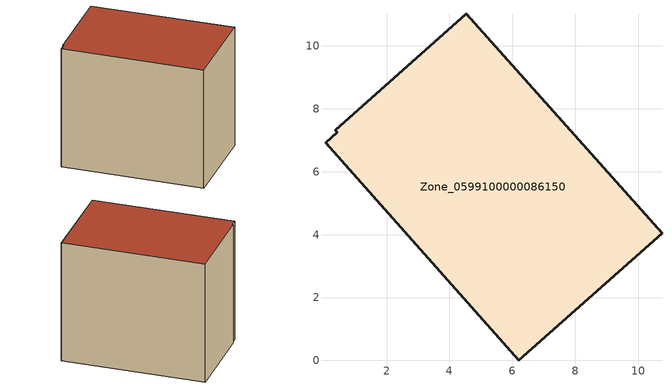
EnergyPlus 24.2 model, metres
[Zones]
Zone_0599100000086150
 floor ground (C_G): 0.06,6.92 0.43,7.26 0.38,7.32 4.54,11.03 10.76,4.05 6.21,0 z0
 wall outside (C_F): 10.76,4.05 4.54,11.03 0.38,7.32 0.43,7.26 0.06,6.92 6.21,0 10.76,4.05 z0:8.18
 roof outside (C_R): 0.43,7.26 0.06,6.92 6.21,0 10.76,4.05 4.54,11.03 0.38,7.32 z8.18
[BUILDING]
Pand.0599100000086150: North Axis=0; Terrain=City; Loads Convergence Tolerance Value=0.04; Temperature Convergence Tolerance Value=0.4; Solar Distribution=FullExterior; Maximum Number of Warmup Days=25; Minimum Number of Warmup Days=1
[Site:Location]
Rotterdam.The.Hague.AP_ZH_NLD Design_Conditions: Latitude=51.96; Longitude=4.45; Time Zone=1; Elevation=-4.5
[SITE:GROUNDTEMPERATURE:BUILDINGSURFACE]
18, 18, 18, 18, 18, 18, 18, 18, 18, 18, 18, 18
[MATERIAL] Thermal Absorptance=0.9; Solar Absorptance=0.7; Visible Absorptance=0.7
Name | Roughness | Thickness | Conductivity | Density | Specific Heat
G.TC.1965-1974 | MediumSmooth | 0.15 | 0.882353 | 540 | 1210
F.TC.1965-1974 | Rough | 0.3 | 0.697674 | 1920 | 840
R.TC.1965-1974 | MediumRough | 0.2 | 0.232558 | 1500 | 1000
[CONSTRUCTION]
C_G: G.TC.1965-1974
C_F: F.TC.1965-1974
C_R: R.TC.1965-1974
[ZONE]
Zone_0599100000086150: Type=1; Multiplier=1; Ceiling Height=Autocalculate; Volume=Autocalculate; Floor Area=autocalculate; Part of Total Floor Area=Yes
[ZONEINFILTRATION:DESIGNFLOWRATE]
Infil_Zone_0599100000086150: Zone or ZoneList or Space or SpaceList=Zone_0599100000086150; Schedule=AlwaysOn; Design Flow Rate Calculation Method=Flow/Area; Flow Rate per Floor Area=0.003; Constant Term Coefficient=1; Temperature Term Coefficient=0; Velocity Term Coefficient=0; Velocity Squared Term Coefficient=0
[HVACTEMPLATE:ZONE:IDEALLOADSAIRSYSTEM]
Zone_0599100000086150: Maximum Heating Supply Air Temperature=50; Minimum Cooling Supply Air Temperature=13; Maximum Heating Supply Air Humidity Ratio=0.0156; Minimum Cooling Supply Air Humidity Ratio=0.0077; Heating Limit=NoLimit; Cooling Limit=NoLimit; Dehumidification Control Type=ConstantSensibleHeatRatio; Cooling Sensible Heat Ratio=0.7; Dehumidification Setpoint=60; Humidification Control Type=None; Humidification Setpoint=30; Outdoor Air Method=None; Outdoor Air Flow Rate per Person=0.00944; Outdoor Air Flow Rate per Zone Floor Area=0; Outdoor Air Flow Rate per Zone=0; Demand Controlled Ventilation Type=None; Outdoor Air Economizer Type=NoEconomizer; Heat Recovery Type=None; Sensible Heat Recovery Effectiveness=0.7; Latent Heat Recovery Effectiveness=0.65
[ZONECONTROL:THERMOSTAT]
ThermostatControl_Zone_0599100000086150: Zone or ZoneList=Zone_0599100000086150; Control Type Schedule=DualSetpointControlType; Control 1=Thermostat_Zone_0599100000086150; Temperature Difference Between Cutout And Setpoint=0
[THERMOSTATSETPOINT:DUALSETPOINT]
Thermostat_Zone_0599100000086150: Heating Setpoint Temperature Schedule=HeatingSetpoint_Zone_0599100000086150; Cooling Setpoint Temperature Schedule=CoolingSetpoint_Zone_0599100000086150
[SCHEDULE:COMPACT]
HeatingSetpoint_Zone_0599100000086150: Through: 12/31, For: AllDays, Until: 24:00, 21
CoolingSetpoint_Zone_0599100000086150: Through: 12/31, For: AllDays, Until: 24:00, 24
DualSetpointControlType: Through: 12/31, For: AllDays, Until: 24:00, 4
AlwaysOn: Through: 12/31, For: AllDays, Until: 24:00, 1
